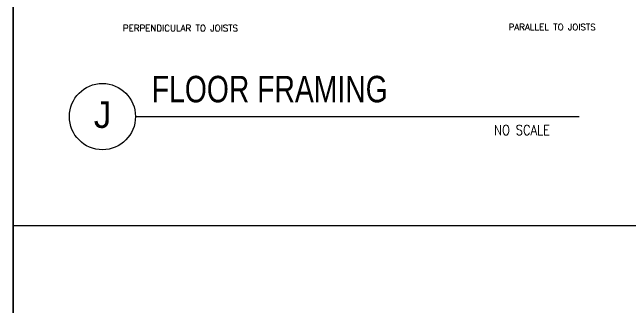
# Model space of a CAD drawing. Header units: inches. Extents: x 26998 to 46838, y -509 to 4343.
# Drawn here: x 38251.8 to 38462.1, y 3432.3 to 3532.7 of the extents above; entities that cross this region are included whole.
import ezdxf

# ---------------------------------------------------------------- set-up
doc = ezdxf.new("R2010")
doc.units = ezdxf.units.IN
doc.header["$LTSCALE"] = 0.5
doc.header["$MEASUREMENT"] = 0
doc.layers.add('M-TEXT', color=7, linetype='Continuous', lineweight=30)
for name, color, linetype in [('N', 3, 'Continuous'), ('R-AGSTEXT', 6, 'Continuous'), ('SEC', 7, 'Continuous'), ('TITLE', 7, 'Continuous'), ('Title Block', 7, 'Continuous')]:
    doc.layers.add(name, color=color, linetype=linetype)
doc.styles.add('AGSROMAND', font='ROMAND.shx', dxfattribs={"height": 2.5})
doc.styles.add('BOLD', font='')
doc.styles.add('notes', font='simplex.shx', dxfattribs={"height": 4.5})
doc.styles.get('BOLD').set_extended_font_data('Futura Lt BT')

# ---------------------------------------------------------------- blocks, each defined once
blk = doc.blocks.new('frame-flr1')
at = {"layer": 'R-AGSTEXT', "style": 'AGSROMAND'}
for s, p in [('PERPENDICULAR TO JOISTS', (11.853499, -6.976957)), ('PARALLEL TO JOISTS', (102.960151, -6.727503))]:
    blk.add_text(s, height=1.5, dxfattribs=at).set_placement(p)

msp = doc.modelspace()

# ---------------------------------------------------------------- linework, layer by layer
at = {"const_width": 0.5}
msp.add_lwpolyline([(38252.0540277, 3165.2426914), (38252.0540277, 4291.6919129)], dxfattribs=at)
msp.add_lwpolyline([(38252.0540277, 3165.2426914), (38252.0540277, 4291.6919129)], dxfattribs=at)
at = {"layer": 'M-TEXT'}
msp.add_line((38252.0540277, 3460.2797451), (39336.3396909, 3460.2797451), dxfattribs=at)
at = {"layer": 'SEC', "color": 7}
msp.add_circle((38282.4344397, 3497.2829876), 11.25, dxfattribs=at)
at = {"layer": 'TITLE'}
msp.add_line((38293.7362159, 3497.3550135), (38444.6409059, 3497.3550135), dxfattribs=at)
at = {"layer": 'Title Block'}
msp.add_line((38252.0540277, 4291.6919129), (38252.0540277, 3165.2426914), dxfattribs=at)

# ---------------------------------------------------------------- block references
at = {"xscale": 1.44, "yscale": 1.44, "zscale": 1.44}
msp.add_blockref('frame-flr1', (38272.3278055, 3536.3077658), dxfattribs=at)

# ---------------------------------------------------------------- texts
at = {"layer": 'N', "color": 7, "style": 'notes', "width": 0.85}
msp.add_text('NO SCALE', height=3.375, dxfattribs=at).set_placement((38415.6294308, 3491.0016377))
at = {"layer": 'TITLE', "style": 'BOLD', "width": 0.8}
msp.add_text('FLOOR FRAMING', height=9, dxfattribs=at).set_placement((38299.2328682, 3502.132473))
at = {"layer": 'TITLE', "insert": (38279.4835438, 3502.4136369), "char_height": 9, "attachment_point": 1, "style": 'BOLD'}
msp.add_mtext('J', dxfattribs=at)

doc.saveas('drawing.dxf')
